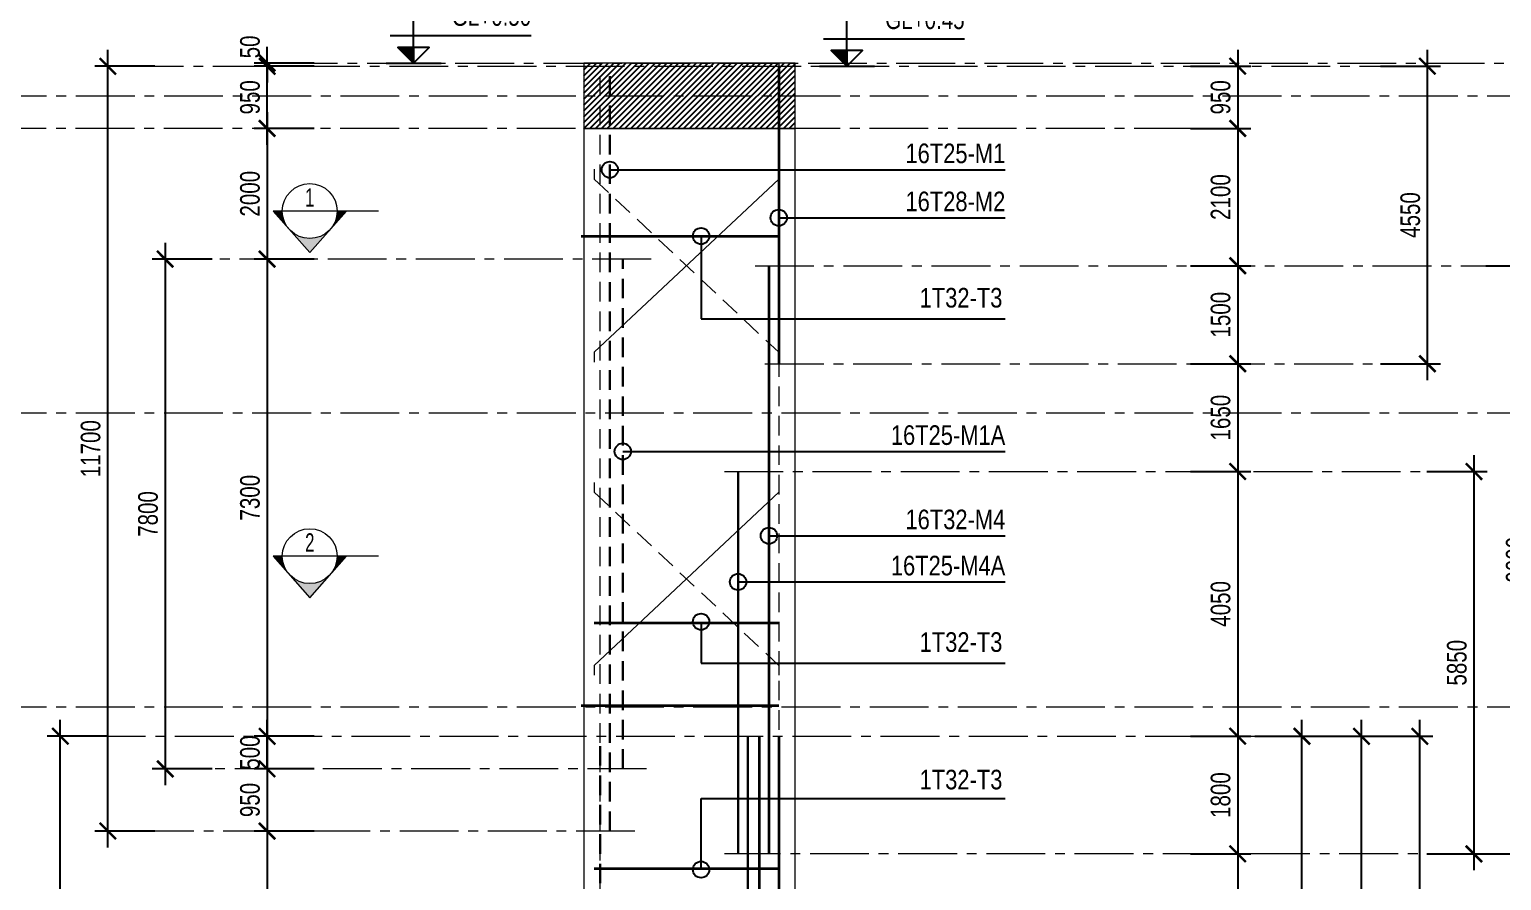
# Model space of a CAD drawing. Header units: millimetres. Extents: x 2746337 to 7547699, y -363432 to 15720.
# Drawn here: x 3076221 to 3098751, y -109251 to -96229 of the extents above; entities that cross this region are included whole.
import ezdxf
from ezdxf.enums import TextEntityAlignment as Align

# ---------------------------------------------------------------- set-up
doc = ezdxf.new("R2010")
doc.units = ezdxf.units.MM
doc.header["$LTSCALE"] = 1200
doc.header["$PDMODE"] = 3
for name, pattern in [('CENTER2', [1.125, 0.75, -0.125, 0.125, -0.125]), ('CONTINOUS', [0]), ('HIDDEN', [0.375, 0.25, -0.125])]:
    doc.linetypes.add(name, pattern=pattern)
for name, color, linetype, lineweight in [('1', 9, 'Continuous', 13), ('BOUND', 3, 'Continuous', 20), ('C1CO', 4, 'Continuous', 35), ('ENOTE', 2, 'Continuous', 15), ('Grid line', 160, 'CENTER2', 5), ('HIDE', 8, 'HIDDEN', 13), ('K-THUOC', 1, 'Continuous', 18), ('LEADER', 8, 'Continuous', 9), ('T1CO', 4, 'Continuous', 20), ('T1HI', 4, 'HIDDEN', 13), ('TCCO', 4, 'Continuous', 35), ('TCHI', 4, 'HIDDEN', 30), ('TEXTMA', 2, 'Continuous', 13)]:
    doc.layers.add(name, color=color, linetype=linetype, lineweight=lineweight)
for name, color, linetype in [('CDC.02.DIM', 1, 'Continuous'), ('CDC.06.TEXT', 2, 'Continuous'), ('CDC.10.HATCH', 251, 'Continuous')]:
    doc.layers.add(name, color=color, linetype=linetype)
doc.styles.add('DB_Arial', font='arial.ttf', dxfattribs={"width": 0.8})
doc.styles.add('SMTEXT', font='arial.ttf', dxfattribs={"width": 0.75})
doc.styles.add('TEXTVN', font='VHELVCN.TTF', dxfattribs={"width": 0.8})
doc.dimstyles.new('BSV1-100', dxfattribs={"dimtxt": 300, "dimasz": 250, "dimexe": 200, "dimexo": 0, "dimgap": 108, "dimtad": 1, "dimdec": 0, "dimdsep": 46, "dimtxsty": 'SMTEXT', "dimblk": 'ARCHTICK', "dimcen": 100, "dimdle": 250, "dimclrd": 256, "dimclre": 256, "dimclrt": 1, "dimadec": 0, "dimazin": 0, "dimtfac": 1, "dimtdec": 0, "dimtix": 1, "dimtmove": 2, "dimatfit": 3, "dimfxl": 720, "dimfxlon": 1, "dimtolj": 1, "dimtzin": 0, "dimarcsym": 0})
doc.dimstyles.new('BSV25', dxfattribs={"dimtxt": 300, "dimasz": 250, "dimexe": 200, "dimexo": 0, "dimgap": 108, "dimtad": 1, "dimdec": 0, "dimlfac": 0.25, "dimdsep": 46, "dimtxsty": 'SMTEXT', "dimblk": 'ARCHTICK', "dimcen": 100, "dimdle": 250, "dimclrd": 256, "dimclre": 256, "dimclrt": 2, "dimadec": 0, "dimazin": 0, "dimtfac": 1, "dimtdec": 0, "dimtix": 1, "dimtmove": 2, "dimatfit": 3, "dimfxl": 800, "dimfxlon": 1, "dimtolj": 1, "dimtzin": 0, "dimarcsym": 0})

# ---------------------------------------------------------------- blocks, each defined once
blk = doc.blocks.new('_ArchTick')
at = {"color": 0, "linetype": 'ByBlock', "const_width": 0.15}
blk.add_lwpolyline([(-0.5, -0.5), (0.5, 0.5)], dxfattribs=at)
blk = doc.blocks.new('*D1679')
at = {"layer": 'Defpoints', "color": 0, "transparency": 16777216}
for p in [(3084704, -106092), (3071129, -109092), (3084704, -109092)]:
    blk.add_point(p, dxfattribs=at)
at = {"layer": 'K-THUOC', "lineweight": -2, "transparency": 16777216}
for p, q in [((3071129, -105842), (3071129, -109342)), ((3071849, -106092), (3070929, -106092)), ((3071849, -109092), (3070929, -109092))]:
    blk.add_line(p, q, dxfattribs=at)
at = {"layer": 'K-THUOC', "lineweight": -2, "transparency": 16777216, "xscale": 250, "yscale": 250, "zscale": 250}
for p, rotation in [((3071129, -106092), 90), ((3071129, -109092), 270)]:
    blk.add_blockref('_ArchTick', p, dxfattribs=dict(at, rotation=rotation))
at = {"layer": 'K-THUOC', "color": 1, "transparency": 16777216, "char_height": 300, "attachment_point": 5, "rotation": 90, "style": 'SMTEXT'}
for s, insert in [('\\A1;T12a200-L1,L2,L3', (3071417, -107592)), ('\\A1;3000', (3070867, -107592))]:
    blk.add_mtext(s, dxfattribs=dict(at, insert=insert))
blk = doc.blocks.new('*D1680')
at = {"layer": 'Defpoints', "color": 0, "transparency": 16777216}
for p in [(3084704, -109092), (3071129, -123242), (3077931, -123242)]:
    blk.add_point(p, dxfattribs=at)
at = {"layer": 'K-THUOC', "lineweight": -2, "transparency": 16777216}
for p, q in [((3071129, -108842), (3071129, -123492)), ((3071849, -109092), (3070929, -109092)), ((3071849, -123242), (3070929, -123242))]:
    blk.add_line(p, q, dxfattribs=at)
at = {"layer": 'K-THUOC', "lineweight": -2, "transparency": 16777216, "xscale": 250, "yscale": 250, "zscale": 250}
for p, rotation in [((3071129, -109092), 90), ((3071129, -123242), 270)]:
    blk.add_blockref('_ArchTick', p, dxfattribs=dict(at, rotation=rotation))
at = {"layer": 'K-THUOC', "color": 1, "transparency": 16777216, "char_height": 300, "attachment_point": 5, "rotation": 90, "style": 'SMTEXT'}
for s, insert in [('\\A1;T12a300-L1,L2,L3', (3071417, -116167)), ('\\A1;14150', (3070868, -116167))]:
    blk.add_mtext(s, dxfattribs=dict(at, insert=insert))
blk = doc.blocks.new('SIGSEC')
at = {"layer": '1', "lineweight": 9}
h = blk.add_hatch(color=256, dxfattribs=at)
h.dxf.hatch_style = 1
h.paths.add_polyline_path([(-420, 0), (-560, 0), (-315, -278, -0.182676)])
h = blk.add_hatch(color=256, dxfattribs=at)
h.dxf.hatch_style = 1
h.paths.add_polyline_path([(560, 0), (420, 0, -0.182676), (315, -278)])
h = blk.add_hatch(color=256, dxfattribs=at)
h.dxf.hatch_style = 1
h.paths.add_polyline_path([(315, -278, -0.451416), (-315, -278), (0, -635)])
at = {"layer": '1', "lineweight": 9, "elevation": 0}
blk.add_lwpolyline([(1050, 0), (-560, 0), (0, -635), (560, 0)], dxfattribs=at)
at = {"layer": '1', "lineweight": 9}
blk.add_circle((0, 0), 420, dxfattribs=at)
at = {"layer": 'BOUND', "lineweight": 9, "style": 'TEXTVN', "width": 0.8}
blk.add_attdef('SEC', text='', height=280, dxfattribs=at).set_placement((0, 210, 0), align=Align.MIDDLE_CENTER)
blk = doc.blocks.new('*D1681')
at = {"layer": 'Defpoints', "color": 0, "transparency": 16777216}
for p in [(3071679, -97742), (3071129, -106092), (3084704, -106092)]:
    blk.add_point(p, dxfattribs=at)
at = {"layer": 'K-THUOC', "lineweight": -2, "transparency": 16777216}
for p, q in [((3071129, -97492), (3071129, -106342)), ((3071679, -97742), (3070929, -97742)), ((3071849, -106092), (3070929, -106092))]:
    blk.add_line(p, q, dxfattribs=at)
at = {"layer": 'K-THUOC', "lineweight": -2, "transparency": 16777216, "xscale": 250, "yscale": 250, "zscale": 250}
for p, rotation in [((3071129, -97742), 90), ((3071129, -106092), 270)]:
    blk.add_blockref('_ArchTick', p, dxfattribs=dict(at, rotation=rotation))
at = {"layer": 'K-THUOC', "color": 1, "transparency": 16777216, "char_height": 300, "attachment_point": 5, "rotation": 90, "style": 'SMTEXT'}
for s, insert in [('\\A1;T12a300-L1,L2,L3', (3071417, -101917)), ('\\A1;8350', (3070867, -101917))]:
    blk.add_mtext(s, dxfattribs=dict(at, insert=insert))
blk = doc.blocks.new('tag_cd')
at = {"layer": 'CDC.10.HATCH'}
blk.add_hatch(color=256, dxfattribs=at).paths.add_polyline_path([(180, 240), (420, 0), (420, 240)])
at = {"layer": 'CDC.02.DIM'}
for points in [[(420, 240), (420, 0), (660, 240), (180, 240), (420, 0), (420, 1020)], [(60, 420), (2220, 420)], [(0, 0), (840, 0)]]:
    blk.add_lwpolyline(points, dxfattribs=at)
at = {"layer": 'CDC.06.TEXT', "ltscale": 0.5, "style": 'SMTEXT', "width": 0.75}
blk.add_attdef('CD', text='', height=300, dxfattribs=at).set_placement((2220, 570), align=Align.RIGHT)
blk = doc.blocks.new('*D1682')
at = {"layer": 'Defpoints', "color": 0, "transparency": 16777216}
for p in [(3070676, -97242), (3070113, -102092), (3102823, -102092)]:
    blk.add_point(p, dxfattribs=at)
at = {"layer": 'K-THUOC', "lineweight": -2, "transparency": 16777216}
for p, q in [((3070113, -96992), (3070113, -102342)), ((3070676, -97242), (3069913, -97242)), ((3070833, -102092), (3069913, -102092))]:
    blk.add_line(p, q, dxfattribs=at)
at = {"layer": 'K-THUOC', "lineweight": -2, "transparency": 16777216, "xscale": 250, "yscale": 250, "zscale": 250}
for p, rotation in [((3070113, -97242), 90), ((3070113, -102092), 270)]:
    blk.add_blockref('_ArchTick', p, dxfattribs=dict(at, rotation=rotation))
at = {"layer": 'K-THUOC', "color": 1, "transparency": 16777216, "insert": (3069852, -99667), "char_height": 300, "attachment_point": 5, "rotation": 90, "style": 'SMTEXT'}
blk.add_mtext('\\A1;4850', dxfattribs=at)
blk = doc.blocks.new('*D1683')
at = {"layer": 'Defpoints', "color": 0, "transparency": 16777216}
for p in [(3102823, -102092), (3070113, -106592), (3102807, -106592)]:
    blk.add_point(p, dxfattribs=at)
at = {"layer": 'K-THUOC', "lineweight": -2, "transparency": 16777216}
for p, q in [((3070113, -101842), (3070113, -106842)), ((3070833, -102092), (3069913, -102092)), ((3070833, -106592), (3069913, -106592))]:
    blk.add_line(p, q, dxfattribs=at)
at = {"layer": 'K-THUOC', "lineweight": -2, "transparency": 16777216, "xscale": 250, "yscale": 250, "zscale": 250}
for p, rotation in [((3070113, -102092), 90), ((3070113, -106592), 270)]:
    blk.add_blockref('_ArchTick', p, dxfattribs=dict(at, rotation=rotation))
at = {"layer": 'K-THUOC', "color": 1, "transparency": 16777216, "insert": (3069852, -104342), "char_height": 300, "attachment_point": 5, "rotation": 90, "style": 'SMTEXT'}
blk.add_mtext('\\A1;4500', dxfattribs=at)
blk = doc.blocks.new('*D1684')
at = {"layer": 'Defpoints', "color": 0, "transparency": 16777216}
for p in [(3101550, -106592), (3070113, -110392), (3102807, -110392)]:
    blk.add_point(p, dxfattribs=at)
at = {"layer": 'K-THUOC', "lineweight": -2, "transparency": 16777216}
for p, q in [((3070113, -106342), (3070113, -110642)), ((3070833, -106592), (3069913, -106592)), ((3070833, -110392), (3069913, -110392))]:
    blk.add_line(p, q, dxfattribs=at)
at = {"layer": 'K-THUOC', "lineweight": -2, "transparency": 16777216, "xscale": 250, "yscale": 250, "zscale": 250}
for p, rotation in [((3070113, -106592), 90), ((3070113, -110392), 270)]:
    blk.add_blockref('_ArchTick', p, dxfattribs=dict(at, rotation=rotation))
at = {"layer": 'K-THUOC', "color": 1, "transparency": 16777216, "insert": (3069852, -108492), "char_height": 300, "attachment_point": 5, "rotation": 90, "style": 'SMTEXT'}
blk.add_mtext('\\A1;3800', dxfattribs=at)
blk = doc.blocks.new('*D1685')
at = {"layer": 'Defpoints', "color": 0, "transparency": 16777216}
for p in [(3087588, -96792), (3087938, -97742), (3094713, -97742)]:
    blk.add_point(p, dxfattribs=at)
at = {"layer": 'K-THUOC', "lineweight": -2, "transparency": 16777216}
for p, q in [((3094713, -96542), (3094713, -97992)), ((3093993, -96792), (3094913, -96792)), ((3093993, -97742), (3094913, -97742))]:
    blk.add_line(p, q, dxfattribs=at)
at = {"layer": 'K-THUOC', "lineweight": -2, "transparency": 16777216, "xscale": 250, "yscale": 250, "zscale": 250}
for p, rotation in [((3094713, -96792), 90), ((3094713, -97742), 270)]:
    blk.add_blockref('_ArchTick', p, dxfattribs=dict(at, rotation=rotation))
at = {"layer": 'K-THUOC', "color": 1, "transparency": 16777216, "insert": (3094452, -97267), "char_height": 300, "attachment_point": 5, "rotation": 90, "style": 'SMTEXT'}
blk.add_mtext('\\A1;950', dxfattribs=at)
blk = doc.blocks.new('*D1686')
at = {"layer": 'Defpoints', "color": 0, "transparency": 16777216}
for p in [(3087938, -99843), (3087938, -101343), (3094713, -101343)]:
    blk.add_point(p, dxfattribs=at)
at = {"layer": 'K-THUOC', "lineweight": -2, "transparency": 16777216}
for p, q in [((3094713, -99593), (3094713, -101593)), ((3093993, -99843), (3094913, -99843)), ((3093993, -101343), (3094913, -101343))]:
    blk.add_line(p, q, dxfattribs=at)
at = {"layer": 'K-THUOC', "lineweight": -2, "transparency": 16777216, "xscale": 250, "yscale": 250, "zscale": 250}
for p, rotation in [((3094713, -99843), 90), ((3094713, -101343), 270)]:
    blk.add_blockref('_ArchTick', p, dxfattribs=dict(at, rotation=rotation))
at = {"layer": 'K-THUOC', "color": 1, "transparency": 16777216, "insert": (3094452, -100593), "char_height": 300, "attachment_point": 5, "rotation": 90, "style": 'SMTEXT'}
blk.add_mtext('\\A1;1500', dxfattribs=at)
blk = doc.blocks.new('*D1687')
at = {"layer": 'Defpoints', "color": 0, "transparency": 16777216}
for p in [(3087938, -101343), (3087938, -102993), (3094713, -102993)]:
    blk.add_point(p, dxfattribs=at)
at = {"layer": 'K-THUOC', "lineweight": -2, "transparency": 16777216}
for p, q in [((3094713, -101093), (3094713, -103243)), ((3093993, -101343), (3094913, -101343)), ((3093993, -102993), (3094913, -102993))]:
    blk.add_line(p, q, dxfattribs=at)
at = {"layer": 'K-THUOC', "lineweight": -2, "transparency": 16777216, "xscale": 250, "yscale": 250, "zscale": 250}
for p, rotation in [((3094713, -101343), 90), ((3094713, -102993), 270)]:
    blk.add_blockref('_ArchTick', p, dxfattribs=dict(at, rotation=rotation))
at = {"layer": 'K-THUOC', "color": 1, "transparency": 16777216, "insert": (3094452, -102168), "char_height": 300, "attachment_point": 5, "rotation": 90, "style": 'SMTEXT'}
blk.add_mtext('\\A1;1650', dxfattribs=at)
blk = doc.blocks.new('*D1688')
at = {"layer": 'Defpoints', "color": 0, "transparency": 16777216}
for p in [(3087938, -102993), (3087938, -107043), (3094713, -107043)]:
    blk.add_point(p, dxfattribs=at)
at = {"layer": 'K-THUOC', "lineweight": -2, "transparency": 16777216}
for p, q in [((3094713, -102743), (3094713, -107293)), ((3093993, -102993), (3094913, -102993)), ((3093993, -107043), (3094913, -107043))]:
    blk.add_line(p, q, dxfattribs=at)
at = {"layer": 'K-THUOC', "lineweight": -2, "transparency": 16777216, "xscale": 250, "yscale": 250, "zscale": 250}
for p, rotation in [((3094713, -102993), 90), ((3094713, -107043), 270)]:
    blk.add_blockref('_ArchTick', p, dxfattribs=dict(at, rotation=rotation))
at = {"layer": 'K-THUOC', "color": 1, "transparency": 16777216, "insert": (3094452, -105018), "char_height": 300, "attachment_point": 5, "rotation": 90, "style": 'SMTEXT'}
blk.add_mtext('\\A1;4050', dxfattribs=at)
blk = doc.blocks.new('*D1689')
at = {"layer": 'Defpoints', "color": 0, "transparency": 16777216}
for p in [(3087938, -107043), (3087938, -108843), (3094713, -108843)]:
    blk.add_point(p, dxfattribs=at)
at = {"layer": 'K-THUOC', "lineweight": -2, "transparency": 16777216}
for p, q in [((3094713, -106793), (3094713, -109093)), ((3093993, -107043), (3094913, -107043)), ((3093993, -108843), (3094913, -108843))]:
    blk.add_line(p, q, dxfattribs=at)
at = {"layer": 'K-THUOC', "lineweight": -2, "transparency": 16777216, "xscale": 250, "yscale": 250, "zscale": 250}
for p, rotation in [((3094713, -107043), 90), ((3094713, -108843), 270)]:
    blk.add_blockref('_ArchTick', p, dxfattribs=dict(at, rotation=rotation))
at = {"layer": 'K-THUOC', "color": 1, "transparency": 16777216, "insert": (3094452, -107943), "char_height": 300, "attachment_point": 5, "rotation": 90, "style": 'SMTEXT'}
blk.add_mtext('\\A1;1800', dxfattribs=at)
blk = doc.blocks.new('*D1690')
at = {"layer": 'Defpoints', "color": 0, "transparency": 16777216}
for p in [(3087938, -108843), (3087938, -116042), (3094713, -116042)]:
    blk.add_point(p, dxfattribs=at)
at = {"layer": 'K-THUOC', "lineweight": -2, "transparency": 16777216}
for p, q in [((3094713, -108593), (3094713, -116292)), ((3093993, -108843), (3094913, -108843)), ((3093993, -116042), (3094913, -116042))]:
    blk.add_line(p, q, dxfattribs=at)
at = {"layer": 'K-THUOC', "lineweight": -2, "transparency": 16777216, "xscale": 250, "yscale": 250, "zscale": 250}
for p, rotation in [((3094713, -108843), 90), ((3094713, -116042), 270)]:
    blk.add_blockref('_ArchTick', p, dxfattribs=dict(at, rotation=rotation))
at = {"layer": 'K-THUOC', "color": 1, "transparency": 16777216, "insert": (3094452, -112443), "char_height": 300, "attachment_point": 5, "rotation": 90, "style": 'SMTEXT'}
blk.add_mtext('\\A1;7200', dxfattribs=at)
blk = doc.blocks.new('*D1695')
at = {"layer": 'Defpoints', "color": 0, "transparency": 16777216}
for p in [(3086887, -107043), (3097500, -107043), (3086887, -118742)]:
    blk.add_point(p, dxfattribs=at)
at = {"layer": 'K-THUOC', "lineweight": -2, "transparency": 16777216}
for p, q in [((3097500, -118992), (3097500, -106793)), ((3096780, -107043), (3097700, -107043)), ((3096780, -118742), (3097700, -118742))]:
    blk.add_line(p, q, dxfattribs=at)
at = {"layer": 'K-THUOC', "lineweight": -2, "transparency": 16777216, "xscale": 250, "yscale": 250, "zscale": 250}
for p, rotation in [((3097500, -107043), 90), ((3097500, -118742), 270)]:
    blk.add_blockref('_ArchTick', p, dxfattribs=dict(at, rotation=rotation))
at = {"layer": 'K-THUOC', "color": 1, "transparency": 16777216, "insert": (3097239, -112893), "char_height": 300, "attachment_point": 5, "rotation": 90, "style": 'SMTEXT'}
blk.add_mtext('\\A1;11700', dxfattribs=at)
blk = doc.blocks.new('*D1696')
at = {"layer": 'Defpoints', "color": 0, "transparency": 16777216}
for p in [(3088151, -99843), (3099231, -99843), (3088151, -108843)]:
    blk.add_point(p, dxfattribs=at)
at = {"layer": 'K-THUOC', "lineweight": -2, "transparency": 16777216}
for p, q in [((3099231, -109093), (3099231, -99593)), ((3098511, -99843), (3099431, -99843)), ((3098511, -108843), (3099431, -108843))]:
    blk.add_line(p, q, dxfattribs=at)
at = {"layer": 'K-THUOC', "lineweight": -2, "transparency": 16777216, "xscale": 250, "yscale": 250, "zscale": 250}
for p, rotation in [((3099231, -99843), 90), ((3099231, -108843), 270)]:
    blk.add_blockref('_ArchTick', p, dxfattribs=dict(at, rotation=rotation))
at = {"layer": 'K-THUOC', "color": 1, "transparency": 16777216, "insert": (3098970, -104343), "char_height": 300, "attachment_point": 5, "rotation": 90, "style": 'SMTEXT'}
blk.add_mtext('\\A1;9000', dxfattribs=at)
blk = doc.blocks.new('*D1697')
at = {"layer": 'Defpoints', "color": 0, "transparency": 16777216}
for p in [(3087588, -96792), (3097616, -96792), (3087588, -101343)]:
    blk.add_point(p, dxfattribs=at)
at = {"layer": 'K-THUOC', "lineweight": -2, "transparency": 16777216}
for p, q in [((3097616, -101593), (3097616, -96542)), ((3096896, -96792), (3097816, -96792)), ((3096896, -101343), (3097816, -101343))]:
    blk.add_line(p, q, dxfattribs=at)
at = {"layer": 'K-THUOC', "lineweight": -2, "transparency": 16777216, "xscale": 250, "yscale": 250, "zscale": 250}
for p, rotation in [((3097616, -96792), 90), ((3097616, -101343), 270)]:
    blk.add_blockref('_ArchTick', p, dxfattribs=dict(at, rotation=rotation))
at = {"layer": 'K-THUOC', "color": 1, "transparency": 16777216, "insert": (3097355, -99068), "char_height": 300, "attachment_point": 5, "rotation": 90, "style": 'SMTEXT'}
blk.add_mtext('\\A1;4550', dxfattribs=at)
blk = doc.blocks.new('*D1698')
at = {"layer": 'Defpoints', "color": 0, "transparency": 16777216}
for p in [(3087007, -107043), (3096607, -107043), (3087007, -116542)]:
    blk.add_point(p, dxfattribs=at)
at = {"layer": 'K-THUOC', "lineweight": -2, "transparency": 16777216}
for p, q in [((3096607, -116792), (3096607, -106793)), ((3095887, -107043), (3096807, -107043)), ((3095887, -116542), (3096807, -116542))]:
    blk.add_line(p, q, dxfattribs=at)
at = {"layer": 'K-THUOC', "lineweight": -2, "transparency": 16777216, "xscale": 250, "yscale": 250, "zscale": 250}
for p, rotation in [((3096607, -107043), 90), ((3096607, -116542), 270)]:
    blk.add_blockref('_ArchTick', p, dxfattribs=dict(at, rotation=rotation))
at = {"layer": 'K-THUOC', "color": 1, "transparency": 16777216, "insert": (3096346, -111793), "char_height": 300, "attachment_point": 5, "rotation": 90, "style": 'SMTEXT'}
blk.add_mtext('\\A1;9500', dxfattribs=at)
blk = doc.blocks.new('*D1699')
at = {"layer": 'Defpoints', "color": 0, "transparency": 16777216}
for p in [(3087181, -107043), (3095697, -107043), (3087181, -116042)]:
    blk.add_point(p, dxfattribs=at)
at = {"layer": 'K-THUOC', "lineweight": -2, "transparency": 16777216}
for p, q in [((3095697, -116292), (3095697, -106793)), ((3094977, -107043), (3095897, -107043)), ((3094977, -116042), (3095897, -116042))]:
    blk.add_line(p, q, dxfattribs=at)
at = {"layer": 'K-THUOC', "lineweight": -2, "transparency": 16777216, "xscale": 250, "yscale": 250, "zscale": 250}
for p, rotation in [((3095697, -107043), 90), ((3095697, -116042), 270)]:
    blk.add_blockref('_ArchTick', p, dxfattribs=dict(at, rotation=rotation))
at = {"layer": 'K-THUOC', "color": 1, "transparency": 16777216, "insert": (3095435, -111543), "char_height": 300, "attachment_point": 5, "rotation": 90, "style": 'SMTEXT'}
blk.add_mtext('\\A1;9000', dxfattribs=at)
blk = doc.blocks.new('*D1700')
at = {"layer": 'Defpoints', "color": 0, "transparency": 16777216}
for p in [(3079858, -96792), (3084704, -96792), (3084704, -97742)]:
    blk.add_point(p, dxfattribs=at)
at = {"layer": 'K-THUOC', "lineweight": -2, "transparency": 16777216}
for p, q in [((3079858, -97992), (3079858, -96542)), ((3080578, -96792), (3079658, -96792)), ((3080578, -97742), (3079658, -97742))]:
    blk.add_line(p, q, dxfattribs=at)
at = {"layer": 'K-THUOC', "lineweight": -2, "transparency": 16777216, "xscale": 250, "yscale": 250, "zscale": 250}
for p, rotation in [((3079858, -96792), 90), ((3079858, -97742), 270)]:
    blk.add_blockref('_ArchTick', p, dxfattribs=dict(at, rotation=rotation))
at = {"layer": 'K-THUOC', "color": 1, "transparency": 16777216, "insert": (3079597, -97267), "char_height": 300, "attachment_point": 5, "rotation": 90, "style": 'SMTEXT'}
blk.add_mtext('\\A1;950', dxfattribs=at)
blk = doc.blocks.new('*D1701')
at = {"layer": 'Defpoints', "color": 0, "transparency": 16777216}
for p in [(3084680, -99742), (3079858, -107043), (3084680, -107043)]:
    blk.add_point(p, dxfattribs=at)
at = {"layer": 'K-THUOC', "lineweight": -2, "transparency": 16777216}
for p, q in [((3079858, -99492), (3079858, -107293)), ((3080578, -99742), (3079658, -99742)), ((3080578, -107043), (3079658, -107043))]:
    blk.add_line(p, q, dxfattribs=at)
at = {"layer": 'K-THUOC', "lineweight": -2, "transparency": 16777216, "xscale": 250, "yscale": 250, "zscale": 250}
for p, rotation in [((3079858, -99742), 90), ((3079858, -107043), 270)]:
    blk.add_blockref('_ArchTick', p, dxfattribs=dict(at, rotation=rotation))
at = {"layer": 'K-THUOC', "color": 1, "transparency": 16777216, "insert": (3079597, -103393), "char_height": 300, "attachment_point": 5, "rotation": 90, "style": 'SMTEXT'}
blk.add_mtext('\\A1;7300', dxfattribs=at)
blk = doc.blocks.new('*D1702')
at = {"layer": 'Defpoints', "color": 0, "transparency": 16777216}
for p in [(3084680, -108493), (3079858, -111442), (3084680, -111442)]:
    blk.add_point(p, dxfattribs=at)
at = {"layer": 'K-THUOC', "lineweight": -2, "transparency": 16777216}
for p, q in [((3079858, -108243), (3079858, -111692)), ((3080578, -108493), (3079658, -108493)), ((3080578, -111442), (3079658, -111442))]:
    blk.add_line(p, q, dxfattribs=at)
at = {"layer": 'K-THUOC', "lineweight": -2, "transparency": 16777216, "xscale": 250, "yscale": 250, "zscale": 250}
for p, rotation in [((3079858, -108493), 90), ((3079858, -111442), 270)]:
    blk.add_blockref('_ArchTick', p, dxfattribs=dict(at, rotation=rotation))
at = {"layer": 'K-THUOC', "color": 1, "transparency": 16777216, "insert": (3079597, -109968), "char_height": 300, "attachment_point": 5, "rotation": 90, "style": 'SMTEXT'}
blk.add_mtext('\\A1;2950', dxfattribs=at)
blk = doc.blocks.new('*D1704')
at = {"layer": 'Defpoints', "color": 0, "transparency": 16777216}
for p in [(3076693, -107042), (3084880, -107042), (3084880, -118742)]:
    blk.add_point(p, dxfattribs=at)
at = {"layer": 'K-THUOC', "lineweight": -2, "transparency": 16777216}
for p, q in [((3076693, -118992), (3076693, -106792)), ((3077413, -107042), (3076493, -107042)), ((3077413, -118742), (3076493, -118742))]:
    blk.add_line(p, q, dxfattribs=at)
at = {"layer": 'K-THUOC', "lineweight": -2, "transparency": 16777216, "xscale": 250, "yscale": 250, "zscale": 250}
for p, rotation in [((3076693, -107042), 90), ((3076693, -118742), 270)]:
    blk.add_blockref('_ArchTick', p, dxfattribs=dict(at, rotation=rotation))
at = {"layer": 'K-THUOC', "color": 1, "transparency": 16777216, "insert": (3076432, -112892), "char_height": 300, "attachment_point": 5, "rotation": 90, "style": 'SMTEXT'}
blk.add_mtext('\\A1;11700', dxfattribs=at)
blk = doc.blocks.new('*D1705')
at = {"layer": 'Defpoints', "color": 0, "transparency": 16777216}
for p in [(3077420, -96792), (3082637, -96792), (3082637, -108493)]:
    blk.add_point(p, dxfattribs=at)
at = {"layer": 'K-THUOC', "lineweight": -2, "transparency": 16777216}
for p, q in [((3077420, -108743), (3077420, -96542)), ((3078140, -96792), (3077220, -96792)), ((3078140, -108493), (3077220, -108493))]:
    blk.add_line(p, q, dxfattribs=at)
at = {"layer": 'K-THUOC', "lineweight": -2, "transparency": 16777216, "xscale": 250, "yscale": 250, "zscale": 250}
for p, rotation in [((3077420, -96792), 90), ((3077420, -108493), 270)]:
    blk.add_blockref('_ArchTick', p, dxfattribs=dict(at, rotation=rotation))
at = {"layer": 'K-THUOC', "color": 1, "transparency": 16777216, "insert": (3077158, -102643), "char_height": 300, "attachment_point": 5, "rotation": 90, "style": 'SMTEXT'}
blk.add_mtext('\\A1;11700', dxfattribs=at)
blk = doc.blocks.new('*D1706')
at = {"layer": 'Defpoints', "color": 0, "transparency": 16777216}
for p in [(3082880, -99742), (3078298, -107542), (3082880, -107542)]:
    blk.add_point(p, dxfattribs=at)
at = {"layer": 'K-THUOC', "lineweight": -2, "transparency": 16777216}
for p, q in [((3078298, -99492), (3078298, -107792)), ((3079018, -99742), (3078098, -99742)), ((3079018, -107542), (3078098, -107542))]:
    blk.add_line(p, q, dxfattribs=at)
at = {"layer": 'K-THUOC', "lineweight": -2, "transparency": 16777216, "xscale": 250, "yscale": 250, "zscale": 250}
for p, rotation in [((3078298, -99742), 90), ((3078298, -107542), 270)]:
    blk.add_blockref('_ArchTick', p, dxfattribs=dict(at, rotation=rotation))
at = {"layer": 'K-THUOC', "color": 1, "transparency": 16777216, "insert": (3078037, -103642), "char_height": 300, "attachment_point": 5, "rotation": 90, "style": 'SMTEXT'}
blk.add_mtext('\\A1;7800', dxfattribs=at)
blk = doc.blocks.new('*D1707')
at = {"layer": 'Defpoints', "color": 0, "transparency": 16777216}
for p in [(3082488, -107542), (3079858, -108493), (3084680, -108493)]:
    blk.add_point(p, dxfattribs=at)
at = {"layer": 'K-THUOC', "lineweight": -2, "transparency": 16777216}
for p, q in [((3079858, -107292), (3079858, -108743)), ((3080578, -107542), (3079658, -107542)), ((3080578, -108493), (3079658, -108493))]:
    blk.add_line(p, q, dxfattribs=at)
at = {"layer": 'K-THUOC', "lineweight": -2, "transparency": 16777216, "xscale": 250, "yscale": 250, "zscale": 250}
for p, rotation in [((3079858, -107542), 90), ((3079858, -108493), 270)]:
    blk.add_blockref('_ArchTick', p, dxfattribs=dict(at, rotation=rotation))
at = {"layer": 'K-THUOC', "color": 1, "transparency": 16777216, "insert": (3079597, -108018), "char_height": 300, "attachment_point": 5, "rotation": 90, "style": 'SMTEXT'}
blk.add_mtext('\\A1;950', dxfattribs=at)
blk = doc.blocks.new('*D1708')
at = {"layer": 'Defpoints', "color": 0, "transparency": 16777216}
for p in [(3087938, -97742), (3087938, -99843), (3094713, -99843)]:
    blk.add_point(p, dxfattribs=at)
at = {"layer": 'K-THUOC', "lineweight": -2, "transparency": 16777216}
for p, q in [((3094713, -97492), (3094713, -100093)), ((3093993, -97742), (3094913, -97742)), ((3093993, -99843), (3094913, -99843))]:
    blk.add_line(p, q, dxfattribs=at)
at = {"layer": 'K-THUOC', "lineweight": -2, "transparency": 16777216, "xscale": 250, "yscale": 250, "zscale": 250}
for p, rotation in [((3094713, -97742), 90), ((3094713, -99843), 270)]:
    blk.add_blockref('_ArchTick', p, dxfattribs=dict(at, rotation=rotation))
at = {"layer": 'K-THUOC', "color": 1, "transparency": 16777216, "insert": (3094452, -98793), "char_height": 300, "attachment_point": 5, "rotation": 90, "style": 'SMTEXT'}
blk.add_mtext('\\A1;2100', dxfattribs=at)
blk = doc.blocks.new('*D1709')
at = {"layer": 'Defpoints', "color": 0, "transparency": 16777216}
for p in [(3084704, -97742), (3079858, -99742), (3084680, -99742)]:
    blk.add_point(p, dxfattribs=at)
at = {"layer": 'K-THUOC', "lineweight": -2, "transparency": 16777216}
for p, q in [((3079858, -97492), (3079858, -99992)), ((3080578, -97742), (3079658, -97742)), ((3080578, -99742), (3079658, -99742))]:
    blk.add_line(p, q, dxfattribs=at)
at = {"layer": 'K-THUOC', "lineweight": -2, "transparency": 16777216, "xscale": 250, "yscale": 250, "zscale": 250}
for p, rotation in [((3079858, -97742), 90), ((3079858, -99742), 270)]:
    blk.add_blockref('_ArchTick', p, dxfattribs=dict(at, rotation=rotation))
at = {"layer": 'K-THUOC', "color": 1, "transparency": 16777216, "insert": (3079597, -98742), "char_height": 300, "attachment_point": 5, "rotation": 90, "style": 'SMTEXT'}
blk.add_mtext('\\A1;2000', dxfattribs=at)
blk = doc.blocks.new('*D1712')
at = {"layer": 'Defpoints', "color": 0, "transparency": 16777216}
for p in [(3102566, -97742), (3097019, -123242), (3107734, -123242)]:
    blk.add_point(p, dxfattribs=at)
at = {"layer": 'K-THUOC', "lineweight": -2, "transparency": 16777216}
for p, q in [((3107734, -97492), (3107734, -123492)), ((3107014, -97742), (3107934, -97742)), ((3107014, -123242), (3107934, -123242))]:
    blk.add_line(p, q, dxfattribs=at)
at = {"layer": 'K-THUOC', "lineweight": -2, "transparency": 16777216, "xscale": 250, "yscale": 250, "zscale": 250}
for p, rotation in [((3107734, -97742), 90), ((3107734, -123242), 270)]:
    blk.add_blockref('_ArchTick', p, dxfattribs=dict(at, rotation=rotation))
at = {"layer": 'K-THUOC', "color": 1, "transparency": 16777216, "insert": (3107473, -110492), "char_height": 300, "attachment_point": 5, "rotation": 90, "style": 'SMTEXT'}
blk.add_mtext('\\A1;25500', dxfattribs=at)
blk = doc.blocks.new('*D1714')
at = {"layer": 'Defpoints', "color": 0, "transparency": 16777216}
for p in [(3101766, -97242), (3108795, -97242), (3097019, -123242)]:
    blk.add_point(p, dxfattribs=at)
at = {"layer": 'K-THUOC', "lineweight": -2, "transparency": 16777216}
for p, q in [((3108795, -123492), (3108795, -96992)), ((3108075, -97242), (3108995, -97242)), ((3108075, -123242), (3108995, -123242))]:
    blk.add_line(p, q, dxfattribs=at)
at = {"layer": 'K-THUOC', "lineweight": -2, "transparency": 16777216, "xscale": 250, "yscale": 250, "zscale": 250}
for p, rotation in [((3108795, -97242), 90), ((3108795, -123242), 270)]:
    blk.add_blockref('_ArchTick', p, dxfattribs=dict(at, rotation=rotation))
at = {"layer": 'K-THUOC', "color": 1, "transparency": 16777216, "insert": (3108533, -110242), "char_height": 300, "attachment_point": 5, "rotation": 90, "style": 'SMTEXT'}
blk.add_mtext('\\A1;26000', dxfattribs=at)
blk = doc.blocks.new('*D1716')
at = {"layer": 'Defpoints', "color": 0, "transparency": 16777216}
for p in [(3079858, -107043), (3084680, -107043), (3082488, -107542)]:
    blk.add_point(p, dxfattribs=at)
at = {"layer": 'K-THUOC', "lineweight": -2, "transparency": 16777216}
for p, q in [((3079858, -107043), (3079858, -106793)), ((3080578, -107043), (3079658, -107043)), ((3079858, -107542), (3079858, -107043)), ((3080578, -107542), (3079658, -107542)), ((3079858, -107542), (3079858, -107792))]:
    blk.add_line(p, q, dxfattribs=at)
at = {"layer": 'K-THUOC', "lineweight": -2, "transparency": 16777216, "xscale": 250, "yscale": 250, "zscale": 250}
for p, rotation in [((3079858, -107043), 270), ((3079858, -107542), 90)]:
    blk.add_blockref('_ArchTick', p, dxfattribs=dict(at, rotation=rotation))
at = {"layer": 'K-THUOC', "color": 1, "transparency": 16777216, "insert": (3079597, -107293), "char_height": 300, "attachment_point": 5, "rotation": 90, "style": 'SMTEXT'}
blk.add_mtext('\\A1;500', dxfattribs=at)
blk = doc.blocks.new('*D1717')
at = {"layer": 'Defpoints', "color": 0, "transparency": 16777216}
for p in [(3087851, -102993), (3087851, -108843), (3098329, -108843)]:
    blk.add_point(p, dxfattribs=at)
at = {"layer": 'K-THUOC', "lineweight": -2, "transparency": 16777216}
for p, q in [((3098329, -102743), (3098329, -109093)), ((3097609, -102993), (3098529, -102993)), ((3097609, -108843), (3098529, -108843))]:
    blk.add_line(p, q, dxfattribs=at)
at = {"layer": 'K-THUOC', "lineweight": -2, "transparency": 16777216, "xscale": 250, "yscale": 250, "zscale": 250}
for p, rotation in [((3098329, -102993), 90), ((3098329, -108843), 270)]:
    blk.add_blockref('_ArchTick', p, dxfattribs=dict(at, rotation=rotation))
at = {"layer": 'K-THUOC', "color": 1, "transparency": 16777216, "insert": (3098068, -105918), "char_height": 300, "attachment_point": 5, "rotation": 90, "style": 'SMTEXT'}
blk.add_mtext('\\A1;5850', dxfattribs=at)
blk = doc.blocks.new('lop1-type2')
at = {"layer": 'C1CO'}
for p, q in [((2730241, 450), (2730241, -4100)), ((2730091, -2600), (2730091, -11600)), ((2730241, -9800), (2730241, -21500)), ((2730041, -20150), (2730041, -26000))]:
    blk.add_line(p, q, dxfattribs=at)
at = {"layer": 'TCCO'}
blk.add_line((2729944, -9800), (2729944, -18800), dxfattribs=at)
blk = doc.blocks.new('*D1732')
at = {"layer": 'Defpoints', "color": 0, "transparency": 16777216}
for p in [(3079858, -96742), (3084704, -96742), (3084704, -96792)]:
    blk.add_point(p, dxfattribs=at)
at = {"layer": 'K-THUOC', "lineweight": -2, "transparency": 16777216}
for p, q in [((3079858, -96742), (3079858, -96492)), ((3080578, -96742), (3079658, -96742)), ((3080578, -96792), (3079658, -96792)), ((3079858, -96792), (3079858, -96742)), ((3079858, -96792), (3079858, -97042))]:
    blk.add_line(p, q, dxfattribs=at)
at = {"layer": 'K-THUOC', "lineweight": -2, "transparency": 16777216, "xscale": 250, "yscale": 250, "zscale": 250}
for p, rotation in [((3079858, -96742), 270), ((3079858, -96792), 90)]:
    blk.add_blockref('_ArchTick', p, dxfattribs=dict(at, rotation=rotation))
at = {"layer": 'K-THUOC', "color": 1, "transparency": 16777216, "insert": (3079597, -96496), "char_height": 300, "attachment_point": 5, "rotation": 90, "style": 'SMTEXT'}
blk.add_mtext('\\A1;50', dxfattribs=at)

msp = doc.modelspace()

# ---------------------------------------------------------------- hatches: boundary and pattern name
at = {"layer": 'CDC.10.HATCH'}
h = msp.add_hatch(dxfattribs=at)
h.set_pattern_fill('ANSI31', color=256, scale=20)
h.set_pattern_definition([(45, (312473.84, -19910.585), (-44.9012806, 44.9012806), [])])
h.paths.add_polyline_path([(3084704.2, -97742.4), (3087938.2, -97742.4), (3087938.2, -96742.4), (3084704.2, -96742.4)])

# ---------------------------------------------------------------- linework, layer by layer
at = {"layer": 'BOUND'}
msp.add_line((3084704.2, -96832.4), (3084704.2, -142242.4), dxfattribs=at)
for points in [[(3084704.2, -97742.4), (3087938.2, -97742.4), (3087938.2, -96742.4), (3084704.2, -96742.4)], [(3084704.2, -142242.4), (3087938.2, -142242.4), (3087938.2, -97742.4), (3084704.2, -97742.4)]]:
    msp.add_lwpolyline(points, close=True, dxfattribs=at)
at = {"layer": 'C1CO'}
for p, q in [((3084664.2, -99389.3), (3087688.2, -99389.3)), ((3084864.2, -105306.7), (3087688.2, -105306.7)), ((3084664.2, -106571), (3087688.2, -106571)), ((3084864.2, -109067.2), (3087688.2, -109067.2))]:
    msp.add_line(p, q, dxfattribs=at)
at = {"layer": 'Grid line', "color": 2}
for p, q in [((3066131.5, -97242.4), (3101765.9, -97242.4)), ((3066131.5, -102092.4), (3102650.3, -102092.4)), ((3066131.5, -106592.4), (3102634.3, -106592.4))]:
    msp.add_line(p, q, dxfattribs=at)
at = {"layer": 'Grid line'}
for p, q in [((3094028.1, -97742.4), (3070900.8, -97742.4)), ((3085735.8, -99742.4), (3079111.7, -99742.4)), ((3087328.1, -99842.7), (3098517.8, -99842.7)), ((3087478.1, -101342.7), (3097816.1, -101342.7)), ((3086856.6, -102992.7), (3098517.8, -102992.7)), ((3077098.7, -107042.7), (3097699.8, -107043)), ((3085663.7, -107542), (3078678.9, -107542.3)), ((3085487.8, -108492.7), (3077742.6, -108492.7)), ((3098517.8, -108842.7), (3086856.6, -108842.7))]:
    msp.add_line(p, q, dxfattribs=at)
for points in [[(3077679.6, -96792.4), (3097016.2, -96792.4)], [(3080037.9, -96742.4), (3106955.2, -96742.4)]]:
    msp.add_lwpolyline(points, dxfattribs=at)
at = {"layer": 'HIDE'}
for p, q in [((3084954.2, -142242.4), (3084954.2, -96742.4)), ((3087688.2, -96742.4), (3087688.2, -142242.4))]:
    msp.add_line(p, q, dxfattribs=at)
at = {"layer": 'T1CO'}
for points in [[(3087688.2, -98367.7), (3087688.2, -98517.7), (3084864.2, -101167.7), (3084864.2, -101317.7)], [(3087688.2, -103158.5), (3087688.2, -103308.5), (3084864.2, -105958.5), (3084864.2, -106108.5)]]:
    msp.add_lwpolyline(points, dxfattribs=at)
at = {"layer": 'T1HI'}
for points in [[(3084864.2, -98367.7), (3084864.2, -98517.7), (3087688.2, -101167.7), (3087688.2, -101317.7)], [(3084864.2, -103158.5), (3084864.2, -103308.5), (3087688.2, -105958.5), (3087688.2, -106108.5)]]:
    msp.add_lwpolyline(points, dxfattribs=at)
at = {"layer": 'TCHI', "linetype": 'HIDDEN'}
for p, q in [((3085104.2, -108492.7), (3085104.2, -96792.4)), ((3084954.2, -118742.4), (3084954.2, -107042.4))]:
    msp.add_line(p, q, dxfattribs=at)
at = {"layer": 'TCHI', "color": 6, "linetype": 'HIDDEN'}
msp.add_line((3085302.2, -107542), (3085302.2, -99742), dxfattribs=at)
at = {"layer": 'TCHI', "color": 6, "linetype": 'CONTINOUS'}
for p, q in [((3087066.7, -108842.7), (3087066.7, -102992.7)), ((3087216.7, -116542.4), (3087216.7, -107042.7))]:
    msp.add_line(p, q, dxfattribs=at)

# ---------------------------------------------------------------- block references
msp.add_blockref('lop1-type2', (357447.4, -97242.4))
at = {"layer": '1', "lineweight": 20}
for p, values in [((3080511.1, -99007.7), {'SEC': '1'}), ((3080511.1, -104287.7), {'SEC': '2'})]:
    msp.add_blockref('SIGSEC', p, dxfattribs=at).add_auto_attribs(values)
at = {"layer": 'ENOTE'}
for p, values in [((3081679.9, -96742.4), {'CD': 'GL+0.50'}), ((3088312.8, -96792.4), {'CD': 'GL+0.45'})]:
    msp.add_blockref('tag_cd', p, dxfattribs=at).add_auto_attribs(values)

# ---------------------------------------------------------------- texts
at = {"layer": 'TEXTMA', "style": 'DB_Arial', "width": 0.8}
for s, p in [('16T25-M1', (3091155.9, -98274.3)), ('16T28-M2', (3091155.9, -99009.4)), ('1T32-T3', (3091111.7, -100483.1)), ('16T25-M1A', (3091155.9, -102585.2)), ('16T32-M4', (3091155.9, -103875.4)), ('16T25-M4A', (3091155.9, -104581.5)), ('1T32-T3', (3091111.7, -105751.4)), ('1T32-T3', (3091111.7, -107855.6))]:
    msp.add_text(s, height=300, rotation=360, dxfattribs=at).set_placement(p, align=Align.RIGHT)

# ---------------------------------------------------------------- dimensions: what is measured, and where the dimension line sits
at = {"layer": 'K-THUOC'}
dim = msp.add_linear_dim(base=(3079858, -96742.4), p1=(3084704.2, -96792.4), p2=(3084704.2, -96742.4), angle=90, dimstyle='BSV1-100', dxfattribs=at)
dim.commit()
dim.dimension.update_dxf_attribs({"geometry": '*D1732', "text_midpoint": (3079596.8, -96495.6), "dimtype": 160})
for base, p1, p2, picture, middle in [((3077419.6, -96792.4), (3082636.9, -108492.7), (3082636.9, -96792.4), '*D1705', (3077158.4, -102642.5)), ((3079858, -96792.4), (3084704.2, -97742.4), (3084704.2, -96792.4), '*D1700', (3079596.8, -97267.4)), ((3094713.1, -97742.4), (3087588.2, -96792.4), (3087938.2, -97742.4), '*D1685', (3094452, -97267.4)), ((3097616.1, -96792.4), (3087588.2, -101342.7), (3087588.2, -96792.4), '*D1697', (3097354.9, -99067.5)), ((3070113.3, -102092.4), (3070675.7, -97242.4), (3102822.7, -102092.4), '*D1682', (3069852.1, -99667.4)), ((3108794.6, -97242.4), (3097019.2, -123242.4), (3101765.9, -97242.4), '*D1714', (3108533.5, -110242.4)), ((3079858, -99742.4), (3084704.2, -97742.4), (3084679.8, -99742.4), '*D1709', (3079596.8, -98742.4)), ((3094713.1, -99842.7), (3087938.2, -97742.4), (3087938.2, -99842.7), '*D1708', (3094452, -98792.5)), ((3107733.8, -123242.4), (3102565.9, -97742.4), (3097019.2, -123242.4), '*D1712', (3107472.6, -110492.4)), ((3078297.9, -107542), (3082880, -99742), (3082880, -107542), '*D1706', (3078036.8, -103642)), ((3079858, -107042.7), (3084679.8, -99742.4), (3084679.8, -107042.7), '*D1701', (3079596.7, -103392.5)), ((3094713.1, -101342.7), (3087938.2, -99842.7), (3087938.2, -101342.7), '*D1686', (3094452, -100592.7)), ((3099231.2, -99842.7), (3088151.5, -108842.7), (3088151.5, -99842.7), '*D1696', (3098970, -104342.7)), ((3094713.1, -102992.7), (3087938.2, -101342.7), (3087938.2, -102992.7), '*D1687', (3094452, -102167.7)), ((3070113.3, -106592.4), (3102822.7, -102092.4), (3102806.7, -106592.4), '*D1683', (3069852.1, -104342.4)), ((3098329.4, -108842.7), (3087851.5, -102992.7), (3087851.5, -108842.7), '*D1717', (3098068.2, -105917.7)), ((3094713.1, -107042.7), (3087938.2, -102992.7), (3087938.2, -107042.7), '*D1688', (3094452, -105017.7)), ((3070113.3, -110392.4), (3101550.2, -106592.4), (3102806.7, -110392.4), '*D1684', (3069852, -108492.4)), ((3076693.3, -107042.4), (3084879.8, -118742.4), (3084879.8, -107042.4), '*D1704', (3076432.1, -112892.4)), ((3079858, -107042.7), (3082488.2, -107542.4), (3084679.8, -107042.7), '*D1716', (3079596.8, -107292.5)), ((3097499.8, -107042.7), (3086886.7, -118742.4), (3086886.7, -107042.7), '*D1695', (3097238.6, -112892.5)), ((3096607.3, -107042.8), (3087006.6, -116542.4), (3087006.6, -107042.8), '*D1698', (3096346.1, -111792.6)), ((3095696.7, -107042.8), (3087181.4, -116042.4), (3087181.4, -107042.8), '*D1699', (3095435.5, -111542.6)), ((3094713.1, -108842.7), (3087938.2, -107042.7), (3087938.2, -108842.7), '*D1689', (3094452, -107942.7)), ((3079858, -108492.7), (3082488.2, -107542.4), (3084679.8, -108492.7), '*D1707', (3079596.8, -108017.5)), ((3079858, -111442.4), (3084679.8, -108492.7), (3084679.8, -111442.4), '*D1702', (3079596.8, -109967.5)), ((3094713.1, -116042.4), (3087938.2, -108842.7), (3087938.2, -116042.4), '*D1690', (3094452, -112442.5))]:
    dim = msp.add_linear_dim(base=base, p1=p1, p2=p2, angle=90, dimstyle='BSV1-100', dxfattribs=at)
    dim.commit()
    dim.dimension.update_dxf_attribs({"geometry": picture, "text_midpoint": middle})
for base, p1, p2, text, picture, middle in [((3071128.7, -106092.4), (3071678.7, -97742.4), (3084704.2, -106092.4), '<>\\XT12a300-L1,L2,L3', '*D1681', (3071128.7, -101917.4)), ((3071128.7, -109092.4), (3084704.2, -106092.4), (3084704.2, -109092.4), '<>\\XT12a200-L1,L2,L3', '*D1679', (3071128.7, -107592.4)), ((3071128.7, -123242.4), (3084704.2, -109092.4), (3077931.4, -123242.4), '<>\\XT12a300-L1,L2,L3', '*D1680', (3071128.7, -116167.4))]:
    dim = msp.add_linear_dim(base=base, p1=p1, p2=p2, angle=90, text=text, dimstyle='BSV1-100', dxfattribs=at)
    dim.commit()
    dim.dimension.update_dxf_attribs({"geometry": picture, "text_midpoint": middle})

# ---------------------------------------------------------------- leaders
at = {"layer": 'LEADER'}
for points in [[(3085104.2, -98374.3), (3091155.9, -98374.3)], [(3087688.2, -99109.4), (3091155.9, -99109.4)], [(3086499.6, -99389.3), (3086499.6, -100654.7), (3091155.9, -100654.7)], [(3085302.2, -102685.2), (3091155.9, -102685.2)], [(3087538.2, -103975.4), (3091155.9, -103975.4)], [(3087066.7, -104681.5), (3091155.9, -104681.5)], [(3086499.6, -105290.3), (3086499.6, -105923), (3091155.9, -105923)], [(3086499.6, -109083.5), (3086499.6, -107994.1), (3091155.9, -107994.1)]]:
    msp.add_leader(points, dimstyle='BSV25', override={"dimldrblk": 'Origin'}, dxfattribs=at)

doc.saveas('drawing.dxf')
